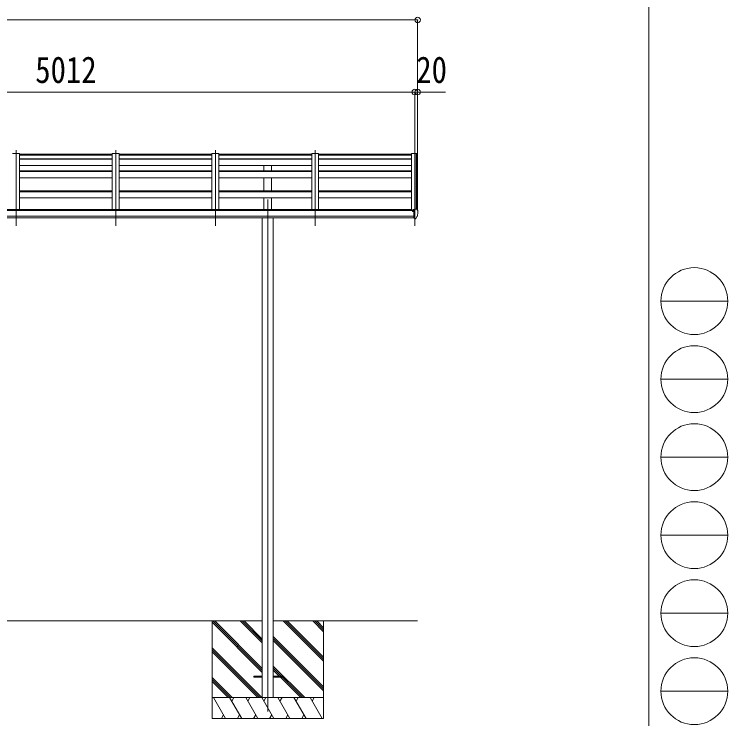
# Model space of a CAD drawing. Units: millimetres at full size, sheet at 1:40. Extents: x -11181 to 11305, y -7804 to 7716.
# Drawn here: x 6182 to 11305, y -4441 to 615 of the extents above; entities that cross this region are included whole.
import ezdxf
from ezdxf.enums import TextEntityAlignment as Align

# ---------------------------------------------------------------- set-up
doc = ezdxf.new("R2010")
doc.units = ezdxf.units.MM
doc.header["$LTSCALE"] = 40
doc.header["$PDMODE"] = 32
doc.header["$PDSIZE"] = 40
for name, color, linetype, lineweight in [('0-0_0', 7, 'Continuous', 9), ('0-1_本体', 4, 'Continuous', 9), ('0-2_部品', 7, 'Continuous', 9), ('0-8_PARTS2', 2, 'Continuous', 9), ('0-A_寸法', 6, 'Continuous', 9), ('F-0_240', 7, 'Continuous', 9)]:
    doc.layers.add(name, color=color, linetype=linetype, lineweight=lineweight)
doc.styles.add('ＭＳ ゴシック', font='')
doc.styles.get('ＭＳ ゴシック').set_extended_font_data('MS Gothic')

msp = doc.modelspace()

# ---------------------------------------------------------------- linework, layer by layer
at = {"layer": '0-0_0'}
for p, q in [((7962.97, -3739.42), (5141.97, -3739.42)), ((7602.47, -3739.42), (7602.47, -4439.42)), ((7962.97, -4095.29), (7607.1, -3739.42)), ((7962.97, -4081.15), (7621.24, -3739.42)), ((7962.97, -3897.3), (7805.09, -3739.42)), ((7962.97, -3883.16), (7819.23, -3739.42)), ((7962.97, -3869.02), (7833.37, -3739.42)), ((9078.47, -3739.42), (8041.97, -3739.42)), ((8402.47, -4028.44), (8113.46, -3739.42)), ((8402.47, -4014.29), (8127.6, -3739.42)), ((8402.47, -4000.15), (8141.74, -3739.42)), ((8402.47, -3816.31), (8325.59, -3739.42)), ((8402.47, -3802.16), (8339.73, -3739.42)), ((8402.47, -3788.02), (8353.87, -3739.42)), ((8402.47, -3739.42), (8402.47, -4439.42)), ((7962.97, -4109.44), (7602.47, -3748.94)), ((8402.47, -4212.28), (8041.97, -3851.79)), ((8402.47, -4226.43), (8041.97, -3865.93)), ((8402.47, -4240.57), (8041.97, -3880.07)), ((7959.11, -4289.42), (7602.47, -3932.79)), ((7944.97, -4289.42), (7602.47, -3946.93)), ((7930.83, -4289.42), (7602.47, -3961.07)), ((8267.48, -4289.42), (8041.97, -4063.92)), ((8098.83, -4134.91), (8041.97, -4078.06)), ((8084.69, -4134.91), (8041.97, -4092.2)), ((7746.98, -4289.42), (7602.47, -4144.92)), ((8239.2, -4289.42), (8093.69, -4143.91)), ((8253.34, -4289.42), (8102.47, -4138.56)), ((7732.84, -4289.42), (7602.47, -4159.06)), ((7718.7, -4289.42), (7602.47, -4173.2)), ((7602.47, -4289.42), (8402.47, -4289.42)), ((7699.36, -4439.42), (7612.76, -4289.42)), ((7814.83, -4439.42), (7728.23, -4289.42)), ((7758.23, -4289.42), (7743.23, -4315.41)), ((7930.3, -4439.42), (7843.7, -4289.42)), ((7858.7, -4315.41), (7873.7, -4289.42)), ((8045.77, -4439.42), (7959.17, -4289.42)), ((7974.17, -4315.41), (7989.17, -4289.42)), ((8161.24, -4439.42), (8074.64, -4289.42)), ((8089.64, -4315.41), (8104.64, -4289.42)), ((8276.71, -4439.42), (8190.11, -4289.42)), ((8205.11, -4315.41), (8220.11, -4289.42)), ((8392.18, -4439.42), (8305.58, -4289.42)), ((8320.58, -4315.41), (8335.58, -4289.42)), ((8402.47, -4439.42), (7602.47, -4439.42)), ((7684.36, -4413.45), (7669.36, -4439.42)), ((7799.83, -4413.45), (7784.83, -4439.42)), ((7915.3, -4413.45), (7900.3, -4439.42)), ((8030.77, -4413.44), (8015.77, -4439.42)), ((8146.24, -4413.44), (8131.24, -4439.42)), ((8261.71, -4413.45), (8246.72, -4439.42))]:
    msp.add_line(p, q, dxfattribs=at)
at = {"layer": '0-1_本体'}
for p, q in [((6169.47, -383.7), (6219.47, -383.7)), ((6219.47, -383.7), (6219.47, -783.27)), ((6219.47, -389.18), (6885.47, -389.18)), ((6885.47, -396.1), (6219.47, -396.1)), ((6885.47, -383.7), (6885.47, -783.27)), ((6885.47, -383.7), (6935.47, -383.7)), ((6935.47, -383.7), (6935.47, -783.27)), ((6935.47, -389.18), (7601.47, -389.18)), ((7601.47, -396.1), (6935.47, -396.1)), ((7601.47, -383.7), (7601.47, -783.27)), ((7601.47, -383.7), (7651.47, -383.7)), ((7651.47, -383.7), (7651.47, -783.27)), ((7651.47, -389.18), (8317.47, -389.18)), ((8317.47, -396.1), (7651.47, -396.1)), ((8317.47, -383.7), (8317.47, -783.27)), ((8317.47, -383.7), (8367.47, -383.7)), ((8367.47, -383.7), (8367.47, -783.27)), ((8367.47, -389.18), (9033.47, -389.18)), ((9033.47, -396.1), (8367.47, -396.1)), ((9033.47, -383.1), (9033.47, -793.67)), ((9069.39, -383.3), (9068.77, -384.92)), ((9069.47, -383.18), (9069.47, -783.49)), ((9077.52, -383.52), (9069.69, -383.11)), ((9078.46, -384.4), (9078.48, -790.04)), ((6885.47, -422.81), (6219.47, -422.81)), ((6885.47, -425.66), (6219.47, -425.66)), ((7601.47, -422.81), (6935.47, -422.81)), ((7601.47, -425.66), (6935.47, -425.66)), ((8317.47, -422.81), (7651.47, -422.81)), ((8317.47, -425.66), (7651.47, -425.66)), ((9033.47, -422.81), (8367.47, -422.81)), ((9033.47, -425.66), (8367.47, -425.66)), ((6885.47, -470.39), (6219.47, -470.39)), ((6885.47, -509.08), (6219.47, -509.08)), ((7601.47, -470.39), (6935.47, -470.39)), ((7601.47, -509.08), (6935.47, -509.08)), ((8317.47, -470.39), (7651.47, -470.39)), ((8317.47, -509.08), (7651.47, -509.08)), ((7974.97, -509.08), (7974.97, -470.39)), ((8029.97, -509.08), (8029.97, -470.39)), ((9033.47, -470.39), (8367.47, -470.39)), ((9033.47, -509.08), (8367.47, -509.08)), ((6885.47, -514.37), (6219.47, -514.37)), ((6885.47, -558.45), (6219.47, -558.45)), ((7601.47, -514.37), (6935.47, -514.37)), ((7601.47, -558.45), (6935.47, -558.45)), ((8317.47, -514.37), (7651.47, -514.37)), ((8317.47, -558.45), (7651.47, -558.45)), ((7974.97, -652), (7974.97, -558.45)), ((8029.97, -652), (8029.97, -558.45)), ((9033.47, -514.37), (8367.47, -514.37)), ((9033.47, -558.45), (8367.47, -558.45)), ((6885.47, -652), (6219.47, -652)), ((6885.47, -658.8), (6219.47, -658.8)), ((7601.47, -652), (6935.47, -652)), ((7601.47, -658.8), (6935.47, -658.8)), ((8317.47, -652), (7651.47, -652)), ((8317.47, -658.8), (7651.47, -658.8)), ((9033.47, -652), (8367.47, -652)), ((9033.47, -658.8), (8367.47, -658.8)), ((6885.47, -702.35), (6219.47, -702.35)), ((7601.47, -702.35), (6935.47, -702.35)), ((8317.47, -702.35), (7651.47, -702.35)), ((7974.97, -786.97), (7974.97, -702.35)), ((8029.97, -786.97), (8029.97, -702.35)), ((9033.47, -702.35), (8367.47, -702.35)), ((4052.97, -793.67), (9051.97, -793.67)), ((4076.47, -786.97), (9028.47, -786.97)), ((9028.47, -793.67), (9028.47, -786.97)), ((9051.97, -834.9), (4052.97, -834.9)), ((4052.97, -846.74), (9051.97, -846.67)), ((7962.97, -846.84), (7962.97, -4289.42)), ((8041.97, -846.84), (8041.97, -4289.42))]:
    msp.add_line(p, q, dxfattribs=at)
msp.add_lwpolyline([(9068.77, -783.49), (9068.77, -383.1), (9033.47, -383.1)], dxfattribs=at)
msp.add_circle((9044.5, -798.41), 3, dxfattribs=at)
for centre, radius, start, end in [((9069.67, -383.41), 0.301, 87.13321, 158.93673), ((9077.47, -384.52), 1, 6.67014, 87)]:
    msp.add_arc(centre, radius, start, end, dxfattribs=at)
at = {"layer": '0-2_部品'}
for p, q in [((9041.97, -789.54), (9041.97, -793.5)), ((9056.97, -788.38), (9042.97, -788.43)), ((9046.47, -788.42), (9046.47, -786.52)), ((9046.97, -798.61), (9046.67, -798.61)), ((9047.5, -798.61), (9046.97, -798.61)), ((9047.3, -786.11), (9056.97, -785.38)), ((9051.97, -793.42), (9058.47, -793.03)), ((9056.97, -784.61), (9058.47, -784.61)), ((9056.97, -784.61), (9056.97, -790.78)), ((9058.47, -852.19), (9058.47, -783.69)), ((9073.56, -784.26), (9077.63, -790.07)), ((9080.47, -793.06), (9080.47, -793.69)), ((9051.97, -848.99), (9057.47, -848.99)), ((9057.97, -849.99), (9057.47, -848.99)), ((9058.47, -849.99), (9057.97, -849.99)), ((9059.97, -852.1), (9058.47, -852.19)), ((9059.97, -852.1), (9063.68, -851.87)), ((9066.1, -850.38), (9075.84, -835))]:
    msp.add_line(p, q, dxfattribs=at)
at = {"layer": '0-2_部品', "color": 4}
for p, q in [((7962.97, -4134.91), (7902.47, -4134.91)), ((7902.47, -4134.91), (7902.47, -4143.91)), ((7962.97, -4143.91), (7902.47, -4143.91)), ((8102.47, -4134.91), (8041.97, -4134.91)), ((8102.47, -4143.91), (8041.97, -4143.91)), ((8102.47, -4134.91), (8102.47, -4143.91))]:
    msp.add_line(p, q, dxfattribs=at)
at = {"layer": '0-2_部品'}
for points in [[(9041.97, -796.99), (9041.97, -798.61), (9041.5, -798.61)], [(9046.67, -797.42), (9046.67, -798.61), (9041.97, -798.61)], [(9047.3, -786.11), (9047.13, -786.12), (9046.97, -786.16), (9046.83, -786.2), (9046.71, -786.25), (9046.61, -786.31), (9046.53, -786.38), (9046.49, -786.45), (9046.47, -786.52)], [(9051.97, -848.99), (9051.97, -790.78), (9056.97, -790.78)], [(9058.47, -783.69), (9070.47, -783.69), (9072.8, -783.83)], [(9058.47, -838.3), (9055.31, -837.89), (9051.97, -837.46)]]:
    msp.add_lwpolyline(points, dxfattribs=at)
for centre, radius, start, end in [((9044.47, -798.61), 2.5, 28.35764, 180), ((9044.47, -798.61), 2.5, 0, 28.35764), ((9072.74, -784.83), 1, 35, 86.5), ((8887.98, -793.69), 192.49, 347.8767, 359.9992), ((9077.47, -793.06), 3, 0, 87), ((9063.5, -848.88), 3, 273.5, 330), ((9073.24, -833.5), 3, 330, 348.16652)]:
    msp.add_arc(centre, radius, start, end, dxfattribs=at)
msp.add_ellipse((9042.97, -789.54), major_axis=(0.02, 1.1), ratio=0.906239, start_param=0.0206394, end_param=1.5914357, dxfattribs=at)
at = {"layer": '0-8_PARTS2'}
for p, q in [((6194.47, -903.02), (6194.47, -359.17)), ((6910.47, -903.02), (6910.47, -359.17)), ((7626.47, -903.02), (7626.47, -359.17)), ((8342.47, -903.02), (8342.47, -359.17)), ((9058.47, -383.73), (9058.47, -903.02)), ((8002.47, -714.21), (8002.47, -4389.44))]:
    msp.add_line(p, q, dxfattribs=at)
at = {"layer": '0-A_寸法'}
for p, q in [((-985.52, 574.23), (9078.46, 574.23)), ((9078.46, 574.23), (9078.46, 56.99)), ((9058.46, 56.99), (4046.47, 56.99)), ((9058.46, 56.99), (9058.46, -398.59)), ((9058.46, 56.99), (9058.46, -398.59)), ((9058.46, 56.99), (9078.46, 56.99)), ((9078.46, 56.99), (9078.46, -398.59)), ((9078.46, 56.99), (9278.46, 56.99))]:
    msp.add_line(p, q, dxfattribs=at)
for p in [(9078.46, 574.23), (9058.46, 56.99), (9078.46, 56.99)]:
    msp.add_point(p, dxfattribs=at)
at = {"layer": 'F-0_240', "color": 5}
msp.add_line((10739.39, 7716.46), (10739.39, -7803.54), dxfattribs=at)
at = {"layer": 'F-0_240', "color": 4}
for p, q in [((10824.88, -1443.54), (11304.88, -1443.54)), ((10824.88, -2003.54), (11304.88, -2003.54)), ((10824.88, -2563.54), (11304.88, -2563.54)), ((10824.88, -3123.54), (11304.88, -3123.54)), ((10824.88, -3683.54), (11304.88, -3683.54)), ((10824.88, -4243.54), (11304.88, -4243.54))]:
    msp.add_line(p, q, dxfattribs=at)
for centre in [(11064.88, -1443.54), (11064.88, -2003.54), (11064.88, -2563.54), (11064.88, -3123.54), (11064.88, -3683.54), (11064.88, -4243.54)]:
    msp.add_circle(centre, 240, dxfattribs=at)

# ---------------------------------------------------------------- texts
at = {"layer": '0-A_寸法', "color": 7, "style": 'ＭＳ ゴシック', "width": 0.85}
for s, p in [('5012', (6332.47, 64.99)), ('20', (9068.46, 64.99))]:
    msp.add_text(s, height=190.6, dxfattribs=at).set_placement(p, align=Align.BOTTOM_LEFT)

doc.saveas('drawing.dxf')
